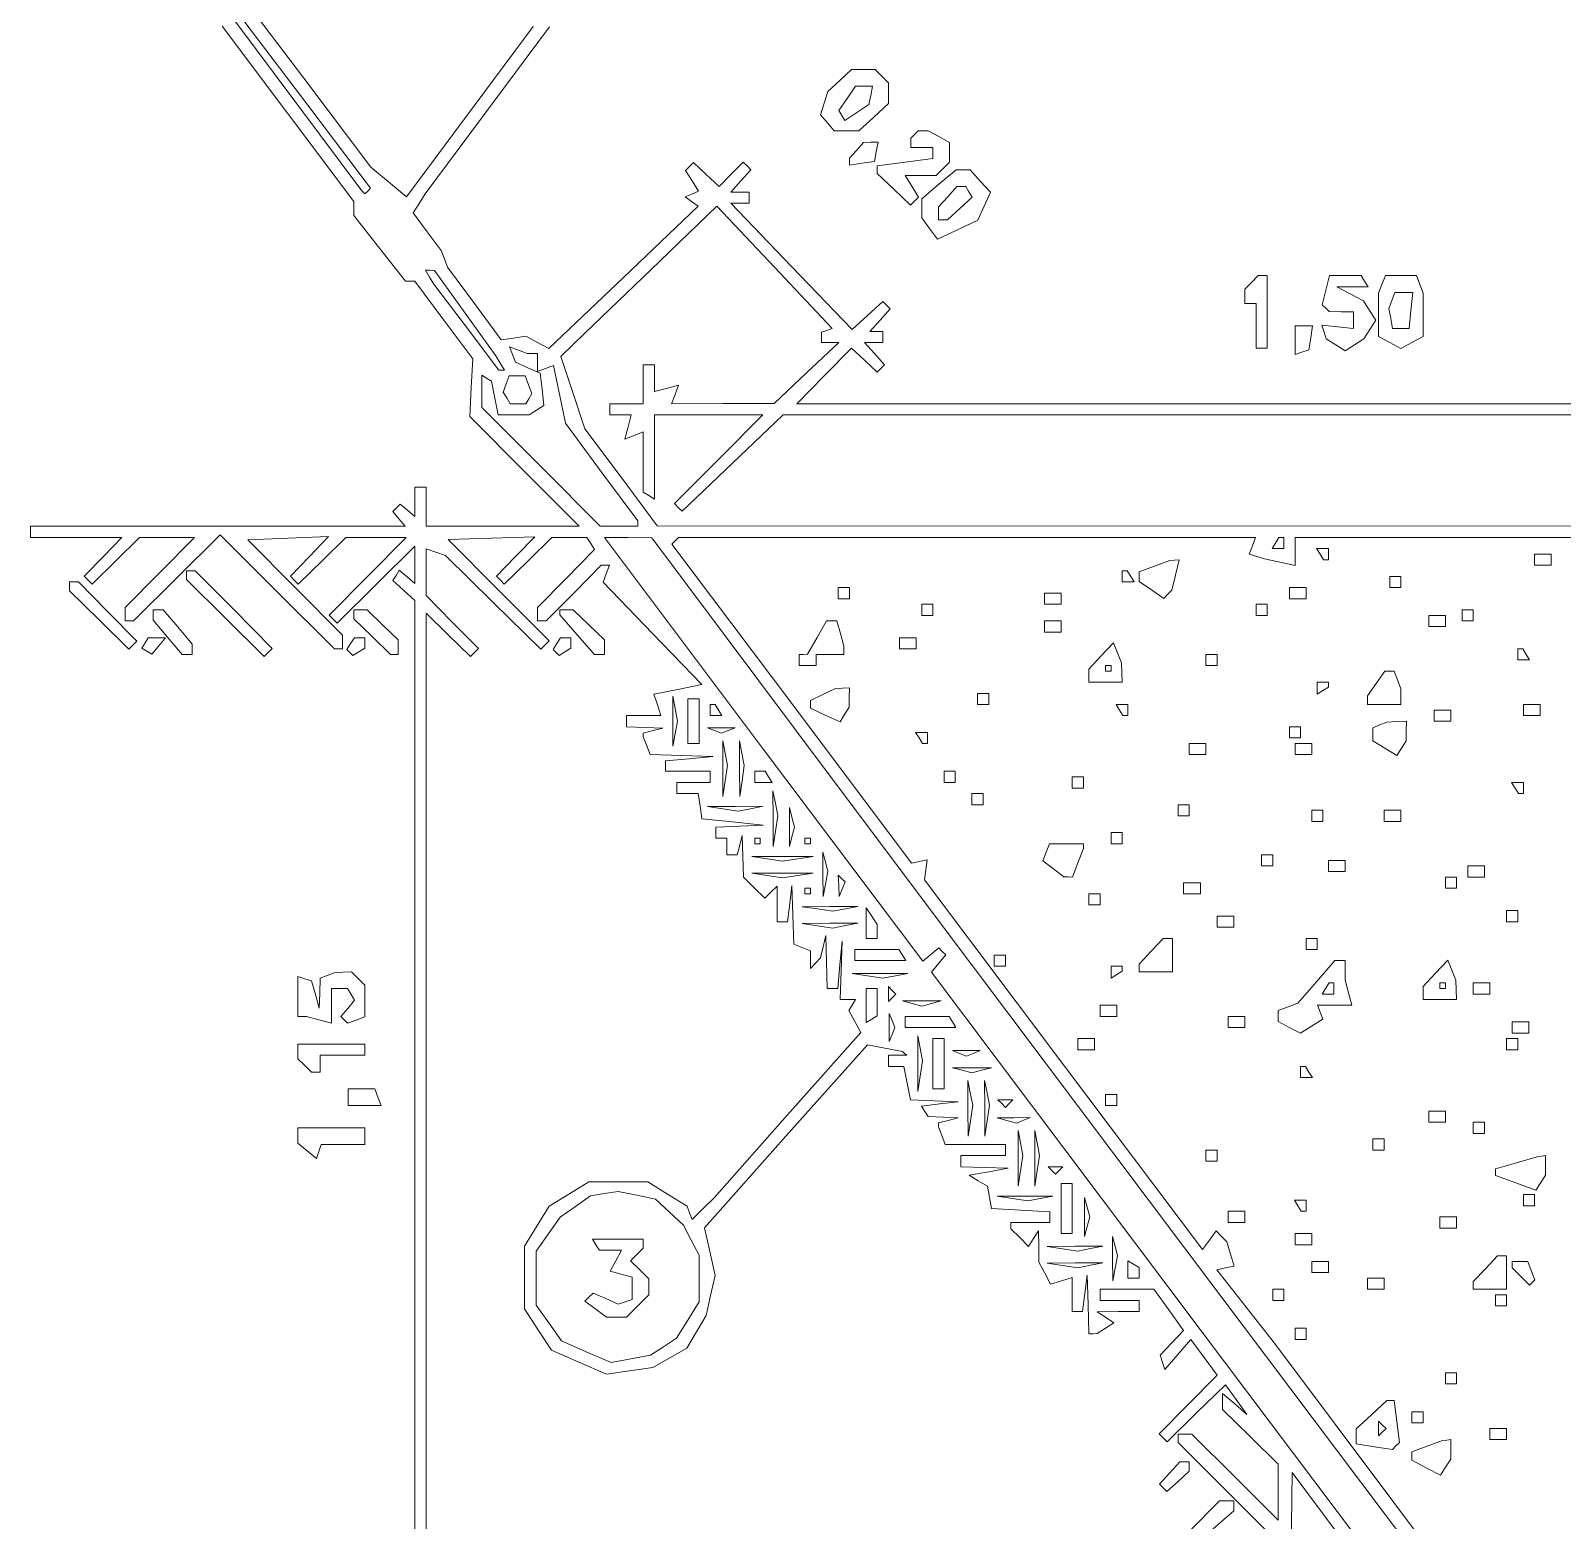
# Paper-space layout 'AN-19-DGE-074' of a CAD drawing. Header units: metres, sheet in millimetres. Extents: x 12 to 193, y 4 to 291.
# Drawn here: x 130.55 to 165.19, y 122.46 to 156.15 of the extents above; entities that cross this region are included whole.
import ezdxf

# ---------------------------------------------------------------- set-up
doc = ezdxf.new("R2010")
doc.units = ezdxf.units.M
doc.layers.add('DGE_CONTORNOS', color=7, linetype='Continuous', lineweight=0)
doc.layers.add('DGE_DATOS', color=7, linetype='Continuous', lineweight=0)

# ---------------------------------------------------------------- blocks, each defined once
blk = doc.blocks.new('LP_REF_DGE_MT_074')
at = {"layer": 'DGE_CONTORNOS'}
for points in [[(134.884, 156.253), (137.857, 152.29), (137.857, 152.132), (137.857, 151.975), (138.443, 151.23), (139.028, 150.485), (139.134, 150.485), (139.239, 150.485), (139.895, 149.608), (140.551, 148.732), (140.516, 148.078), (140.482, 147.424), (141.717, 146.184), (142.953, 144.943), (141.224, 144.943), (139.495, 144.943), (139.495, 145.384), (139.495, 145.825), (139.369, 145.825), (139.243, 145.825), (139.243, 145.495), (139.243, 145.164), (139.074, 145.305), (138.905, 145.445), (138.823, 145.363), (138.741, 145.281), (138.881, 145.112), (139.022, 144.943), (134.787, 144.943), (130.553, 144.943), (130.553, 144.817), (130.553, 144.691), (131.585, 144.691), (132.617, 144.691), (132.192, 144.252), (131.766, 143.814), (131.855, 143.725), (131.943, 143.637), (132.481, 144.164), (133.018, 144.691), (133.64, 144.691), (134.261, 144.691), (133.477, 143.901), (132.694, 143.11), (132.694, 142.956), (132.694, 142.802), (132.786, 142.802), (132.877, 142.802), (133.856, 143.776), (134.836, 144.749), (136.128, 143.461), (137.421, 142.172), (137.513, 142.172), (137.606, 142.172), (137.606, 142.327), (137.606, 142.482), (136.534, 143.559), (135.462, 144.636), (136.376, 144.673), (137.291, 144.709), (136.859, 144.261), (136.426, 143.814), (136.515, 143.725), (136.603, 143.637), (137.141, 144.164), (137.678, 144.691), (138.363, 144.691), (139.047, 144.691), (138.176, 143.813), (137.305, 142.935), (137.396, 142.844), (137.487, 142.753), (138.365, 143.624), (139.243, 144.496), (139.243, 144.074), (139.243, 143.653), (139.065, 143.8), (138.887, 143.948), (138.816, 143.833), (138.745, 143.717), (138.994, 143.492), (139.243, 143.267), (139.243, 132.278), (139.243, 121.289)], [(166.43, 144.949), (144.721, 144.954), (143.904, 146.051), (143.087, 147.147), (142.814, 147.966), (142.541, 148.785), (142.812, 149.046), (143.084, 149.308), (144.578, 150.746), (146.072, 152.185), (147.373, 150.8), (148.675, 149.414), (148.556, 149.372), (148.437, 149.33), (148.437, 149.215), (148.437, 149.099), (148.631, 149.099), (148.826, 149.099), (148.096, 148.411), (147.366, 147.723), (146.205, 147.719), (145.044, 147.714), (145.124, 147.923), (145.205, 148.132), (144.931, 148.061), (144.658, 147.989), (144.658, 148.293), (144.658, 148.596), (144.532, 148.596), (144.406, 148.596), (144.406, 148.155), (144.406, 147.714), (144.029, 147.714), (143.651, 147.714), (143.651, 147.588), (143.651, 147.462), (143.891, 147.462), (144.131, 147.462), (144.06, 147.189), (143.988, 146.916), (144.197, 146.996), (144.406, 147.076), (144.406, 146.395), (144.406, 145.714), (144.532, 145.636), (144.658, 145.558), (144.658, 146.51), (144.658, 147.462), (145.883, 147.462), (147.108, 147.462), (146.11, 146.458), (145.113, 145.455), (145.197, 145.37), (145.281, 145.286), (146.425, 146.374), (147.568, 147.462), (161.367, 147.462), (175.167, 147.462)], [(175.388, 147.714), (161.634, 147.714), (147.879, 147.714), (148.498, 148.342), (149.117, 148.97), (149.406, 148.698), (149.695, 148.427), (149.779, 148.51), (149.862, 148.594), (149.634, 148.847), (149.405, 149.099), (149.613, 149.099), (149.822, 149.099), (149.822, 149.225), (149.822, 149.351), (149.676, 149.351), (149.531, 149.351), (149.76, 149.604), (149.988, 149.857), (149.904, 149.941), (149.819, 150.026), (149.474, 149.708), (149.129, 149.39), (147.758, 150.819), (146.388, 152.248), (146.593, 152.248), (146.799, 152.248), (146.799, 152.374), (146.799, 152.5), (146.591, 152.5), (146.382, 152.5), (146.611, 152.752), (146.84, 153.005), (146.753, 153.092), (146.666, 153.179), (146.392, 152.904), (146.118, 152.63), (145.829, 152.901), (145.541, 153.173), (145.451, 153.082), (145.361, 152.992), (145.509, 152.755), (145.657, 152.518), (145.504, 152.455), (145.351, 152.393), (145.498, 152.288), (145.645, 152.183), (143.959, 150.572), (142.273, 148.96), (142.011, 149.101), (141.749, 149.241), (141.472, 149.2), (141.195, 149.159), (140.586, 149.979), (139.978, 150.8), (139.907, 150.989), (139.835, 151.177), (139.519, 151.604), (139.204, 152.031), (139.337, 152.244), (139.471, 152.458), (142.286, 156.241)], [(141.917, 156.249), (139.049, 152.396), (138.648, 152.731), (138.248, 153.067), (136.728, 155.079), (135.208, 157.091)], [(139.495, 120.888), (139.495, 131.934), (139.495, 142.979), (139.996, 142.49), (140.498, 142), (140.587, 142.089), (140.676, 142.178), (140.085, 142.778), (139.495, 143.378), (139.495, 143.905), (139.495, 144.432), (139.715, 144.355), (139.935, 144.279), (141.012, 143.222), (142.089, 142.165), (142.182, 142.257), (142.274, 142.349), (141.132, 143.495), (139.99, 144.642), (140.97, 144.673), (141.95, 144.705), (141.518, 144.259), (141.086, 143.814), (141.175, 143.725), (141.263, 143.637), (141.801, 144.164), (142.338, 144.691), (142.735, 144.691), (143.132, 144.691), (143.218, 144.553), (143.303, 144.415), (142.658, 143.762), (142.014, 143.109), (142.014, 142.956), (142.014, 142.802), (142.113, 142.802), (142.212, 142.802), (142.832, 143.432), (143.452, 144.062), (143.548, 144.062), (143.643, 144.062), (143.569, 143.869), (143.495, 143.677), (144.611, 142.519), (145.728, 141.362), (145.187, 141.255), (144.647, 141.148), (144.724, 140.905), (144.801, 140.661), (144.415, 140.661), (144.029, 140.661), (144.029, 140.535), (144.029, 140.409), (144.438, 140.395), (144.847, 140.38), (144.627, 140.322), (144.406, 140.265), (144.406, 140.221), (144.406, 140.178), (144.483, 139.979), (144.559, 139.78), (145.27, 139.758), (145.981, 139.736), (145.445, 139.687), (144.91, 139.639), (144.91, 139.52), (144.91, 139.402), (145.414, 139.402), (145.918, 139.402), (145.918, 139.276), (145.918, 139.15), (145.54, 139.15), (145.162, 139.15), (145.162, 139.024), (145.162, 138.898), (145.405, 138.898), (145.648, 138.898), (145.689, 138.615), (145.729, 138.331), (146.421, 138.257), (147.114, 138.183), (146.579, 138.163), (146.044, 138.142), (146.044, 138.016), (146.044, 137.89), (146.17, 137.89), (146.296, 137.89), (146.296, 137.702), (146.296, 137.513), (146.412, 137.513), (146.529, 137.513), (146.587, 137.733), (146.644, 137.953), (146.659, 137.481), (146.673, 137.009), (146.913, 136.77), (147.152, 136.53), (147.29, 136.669), (147.429, 136.807), (147.429, 136.404), (147.429, 136.001), (147.547, 136.001), (147.665, 136.001), (147.716, 136.411), (147.767, 136.82), (147.787, 136.155), (147.807, 135.49), (147.996, 135.417), (148.185, 135.345), (148.185, 135.144), (148.185, 134.943), (148.298, 135.063), (148.412, 135.183), (148.473, 135.435), (148.533, 135.686), (148.548, 135.088), (148.562, 134.49), (148.682, 134.49), (148.801, 134.49), (148.853, 135.025), (148.905, 135.56), (148.881, 134.899), (148.857, 134.238), (149.032, 134.238), (149.207, 134.238), (149.131, 134.115), (149.055, 133.991), (149.188, 133.743), (149.321, 133.494), (147.668, 131.631), (146.015, 129.767), (145.763, 129.515), (145.51, 129.263), (145.453, 129.416), (145.396, 129.569), (144.952, 129.843), (144.507, 130.118), (143.84, 130.118), (143.172, 130.118), (142.725, 129.842), (142.278, 129.565), (141.999, 129.114), (141.72, 128.662), (141.72, 127.954), (141.72, 127.246), (142.024, 126.778), (142.328, 126.31), (142.951, 126.041), (143.573, 125.772), (144.097, 125.844), (144.62, 125.916), (145.006, 126.137), (145.392, 126.359), (145.609, 126.726), (145.826, 127.093), (145.928, 127.548), (146.031, 128.002), (145.91, 128.541), (145.789, 129.081), (147.632, 131.149), (149.475, 133.218), (149.869, 133.143), (150.263, 133.068), (150.315, 133.024), (150.368, 132.979), (150.158, 132.979), (149.948, 132.979), (149.948, 132.853), (149.948, 132.727), (150.121, 132.727), (150.294, 132.727), (150.37, 132.349), (150.445, 131.971), (150.984, 131.951), (151.522, 131.931), (151.11, 131.88), (150.699, 131.829), (150.772, 131.711), (150.844, 131.593), (151.183, 131.579), (151.522, 131.564), (151.302, 131.506), (151.081, 131.449), (151.081, 131.405), (151.081, 131.362), (151.158, 131.163), (151.234, 130.964), (151.913, 130.964), (152.593, 130.964), (152.593, 130.838), (152.593, 130.712), (152.089, 130.712), (151.585, 130.712), (151.585, 130.586), (151.585, 130.46), (152.12, 130.443), (152.656, 130.427), (152.215, 130.347), (151.774, 130.266), (151.98, 130.143), (152.187, 130.019), (152.233, 129.767), (152.28, 129.515), (152.94, 129.477), (153.6, 129.439), (153.6, 129.32), (153.6, 129.2), (153.159, 129.2), (152.719, 129.2), (152.719, 129.128), (152.719, 129.056), (152.919, 128.856), (153.119, 128.656), (153.232, 128.834), (153.344, 129.011), (153.346, 128.657), (153.348, 128.302), (153.482, 128.053), (153.615, 127.803), (153.86, 127.88), (154.104, 127.958), (154.104, 127.572), (154.104, 127.185), (154.222, 127.185), (154.34, 127.185), (154.391, 127.595), (154.441, 128.004), (154.462, 127.343), (154.482, 126.681), (154.576, 126.683), (154.671, 126.685), (154.86, 126.809), (155.048, 126.933), (154.86, 127.057), (154.671, 127.181), (155.143, 127.183), (155.615, 127.185), (155.615, 127.311), (155.615, 127.437), (155.174, 127.437), (154.734, 127.437), (154.734, 127.563), (154.734, 127.689), (155.343, 127.689), (155.953, 127.689), (156.285, 127.222), (156.617, 126.755), (156.355, 126.475), (156.092, 126.196), (156.146, 126.034), (156.2, 125.872), (156.494, 126.211), (156.789, 126.55), (157.085, 126.149), (157.381, 125.747), (156.726, 125.084), (156.071, 124.421), (156.161, 124.331), (156.251, 124.24), (156.909, 124.886), (157.567, 125.531), (157.811, 125.193), (158.054, 124.855), (157.779, 125.095), (157.504, 125.335), (157.504, 125.153), (157.504, 124.972), (158.134, 124.352), (158.764, 123.731), (158.764, 123.1), (158.764, 122.468), (157.785, 123.441), (156.806, 124.414), (156.651, 124.414), (156.497, 124.414), (156.497, 124.317), (156.497, 124.22), (157.63, 123.092), (158.764, 121.964)], [(164.053, 119.288), (161.377, 122.865), (158.701, 126.441), (158.036, 127.286), (157.371, 128.13), (157.569, 128.172), (157.767, 128.213), (157.684, 128.486), (157.602, 128.76), (157.482, 128.885), (157.361, 129.011), (157.205, 128.8), (157.049, 128.588), (153.908, 132.767), (150.766, 136.946), (150.797, 137.172), (150.828, 137.397), (150.65, 137.361), (150.471, 137.324), (147.762, 140.932), (145.053, 144.54), (145.128, 144.616), (145.204, 144.691), (151.728, 144.691), (158.252, 144.691), (158.18, 144.504), (158.108, 144.316), (158.278, 144.262), (158.449, 144.209), (158.795, 144.133), (159.142, 144.057), (159.142, 144.374), (159.142, 144.691), (165.816, 144.691)], [(159.044, 121.146), (159.079, 123.546), (161.008, 120.957)], [(163.172, 118.576), (157.046, 126.719), (150.92, 134.862), (151.082, 135.057), (151.243, 135.252), (151.165, 135.33), (151.087, 135.407), (150.905, 135.256), (150.723, 135.105), (147.125, 139.898), (143.526, 144.691), (144.061, 144.686), (144.595, 144.68), (147.821, 140.372), (151.047, 136.064), (157.443, 127.563), (163.839, 119.062)]]:
    blk.add_lwpolyline(points, dxfattribs=at)
for points in [[(133.843, 158.388), (135.395, 156.341), (136.817, 154.464), (138.239, 152.588), (138.174, 152.523), (138.109, 152.458), (138.065, 152.51), (138.021, 152.563), (135.193, 156.341), (132.365, 160.119), (132.27, 160.277), (132.175, 160.434), (132.233, 160.434), (132.292, 160.434)], [(148.848, 155.023), (148.582, 154.775), (148.499, 154.513), (148.416, 154.251), (148.568, 154.068), (148.719, 153.885), (149, 153.885), (149.281, 153.885), (149.615, 154.194), (149.948, 154.503), (149.948, 154.736), (149.948, 154.968), (149.797, 155.119), (149.646, 155.271), (149.38, 155.271), (149.114, 155.271)], [(149.548, 154.687), (149.507, 154.482), (149.236, 154.302), (148.964, 154.122), (148.895, 154.235), (148.825, 154.348), (149.016, 154.62), (149.206, 154.893), (149.397, 154.893), (149.588, 154.893)], [(150.536, 153.801), (150.452, 153.717), (150.452, 153.612), (150.452, 153.507), (150.703, 153.507), (150.955, 153.507), (150.955, 153.386), (150.955, 153.264), (150.326, 153.181), (149.696, 153.097), (149.696, 153.011), (149.696, 152.925), (150.072, 152.564), (150.449, 152.203), (150.54, 152.294), (150.631, 152.385), (150.477, 152.632), (150.324, 152.878), (150.677, 152.878), (151.031, 152.878), (151.182, 153.029), (151.333, 153.18), (151.333, 153.402), (151.333, 153.624), (151.09, 153.755), (150.846, 153.885), (150.733, 153.885), (150.62, 153.885)], [(149.224, 153.445), (149.066, 153.266), (149.066, 153.189), (149.066, 153.112), (149.348, 153.152), (149.63, 153.193), (149.672, 153.413), (149.714, 153.633), (149.548, 153.629), (149.381, 153.624)], [(151.091, 152.678), (150.703, 152.352), (150.703, 152.135), (150.703, 151.918), (150.88, 151.676), (151.057, 151.434), (151.512, 151.651), (151.967, 151.868), (152.111, 152.184), (152.255, 152.499), (152.026, 152.751), (151.798, 153.004), (151.638, 153.004), (151.478, 153.004)], [(151.769, 152.507), (151.843, 152.389), (151.564, 152.13), (151.286, 151.87), (151.184, 151.87), (151.081, 151.87), (151.081, 152.018), (151.081, 152.165), (151.29, 152.395), (151.498, 152.626), (151.597, 152.626), (151.696, 152.626)], [(140.376, 149.765), (141.069, 148.8), (141.17, 148.635), (141.27, 148.47), (141.207, 148.47), (141.143, 148.47), (140.405, 149.446), (139.666, 150.422), (139.573, 150.579), (139.48, 150.737), (139.582, 150.734), (139.684, 150.731)], [(158.159, 150.46), (158.008, 150.308), (158.008, 150.145), (158.008, 149.981), (158.134, 149.981), (158.26, 149.981), (158.26, 149.477), (158.26, 148.973), (158.386, 148.973), (158.512, 148.973), (158.512, 149.792), (158.512, 150.611), (158.411, 150.611), (158.31, 150.611)], [(159.842, 150.281), (159.759, 149.951), (159.835, 149.875), (159.911, 149.8), (160.187, 149.796), (160.464, 149.792), (160.464, 149.603), (160.464, 149.414), (160.105, 149.452), (159.746, 149.491), (159.798, 149.336), (159.849, 149.18), (160.062, 149.046), (160.275, 148.912), (160.487, 149.045), (160.699, 149.179), (160.833, 149.391), (160.966, 149.603), (160.829, 149.824), (160.691, 150.044), (160.389, 150.2), (160.086, 150.355), (160.44, 150.357), (160.794, 150.359), (160.716, 150.485), (160.638, 150.611), (160.281, 150.611), (159.925, 150.611)], [(161.107, 150.411), (161.031, 150.212), (161.031, 149.723), (161.031, 149.234), (161.283, 149.099), (161.534, 148.965), (161.786, 149.099), (162.038, 149.234), (162.038, 149.723), (162.038, 150.212), (161.962, 150.411), (161.885, 150.611), (161.534, 150.611), (161.184, 150.611)], [(161.763, 149.824), (161.723, 149.414), (161.536, 149.414), (161.349, 149.414), (161.305, 149.642), (161.261, 149.87), (161.331, 150.051), (161.401, 150.233), (161.601, 150.233), (161.802, 150.233)], [(159.142, 149.152), (159.142, 148.826), (159.299, 148.878), (159.456, 148.93), (159.497, 149.204), (159.537, 149.477), (159.339, 149.477), (159.142, 149.477)], [(141.898, 148.847), (142.014, 148.847), (142.014, 148.645), (142.014, 148.443), (142.195, 148.512), (142.376, 148.582), (142.512, 147.928), (142.648, 147.273), (143.464, 146.17), (144.28, 145.066), (144.28, 145.005), (144.28, 144.943), (143.857, 144.943), (143.434, 144.943), (142.094, 146.286), (140.754, 147.629), (140.754, 147.994), (140.754, 148.359), (140.864, 148.291), (140.973, 148.223), (141.05, 147.843), (141.126, 147.462), (141.475, 147.464), (141.825, 147.466), (141.992, 147.572), (142.16, 147.678), (142.118, 148.043), (142.076, 148.407), (141.796, 148.53), (141.515, 148.653), (141.448, 148.827), (141.381, 149.001), (141.582, 148.924), (141.782, 148.847)], [(141.812, 148.143), (141.888, 147.943), (141.818, 147.829), (141.747, 147.714), (141.573, 147.714), (141.399, 147.714), (141.317, 147.846), (141.236, 147.978), (141.306, 148.161), (141.376, 148.344), (141.555, 148.344), (141.735, 148.344)], [(158.89, 144.565), (158.89, 144.439), (158.756, 144.439), (158.623, 144.439), (158.701, 144.565), (158.779, 144.691), (158.834, 144.691), (158.89, 144.691)], [(159.708, 144.314), (159.786, 144.188), (159.842, 144.188), (159.897, 144.188), (159.897, 144.314), (159.897, 144.439), (159.764, 144.439), (159.63, 144.439)], [(155.962, 144.041), (155.615, 143.915), (155.615, 143.806), (155.615, 143.698), (155.893, 143.503), (156.172, 143.308), (156.262, 143.402), (156.353, 143.495), (156.439, 143.841), (156.524, 144.188), (156.416, 144.178), (156.308, 144.168)], [(164.557, 144.188), (164.557, 144.062), (164.746, 144.062), (164.935, 144.062), (164.935, 144.188), (164.935, 144.314), (164.746, 144.314), (164.557, 144.314)], [(134.079, 143.838), (134.079, 143.74), (134.957, 142.869), (135.835, 141.997), (135.926, 142.089), (136.017, 142.18), (135.146, 143.058), (134.275, 143.936), (134.177, 143.936), (134.079, 143.936)], [(155.237, 143.81), (155.237, 143.684), (155.371, 143.684), (155.504, 143.684), (155.426, 143.81), (155.348, 143.936), (155.293, 143.936), (155.237, 143.936)], [(161.283, 143.684), (161.283, 143.558), (161.409, 143.558), (161.534, 143.558), (161.534, 143.684), (161.534, 143.81), (161.409, 143.81), (161.283, 143.81)], [(131.434, 143.585), (131.434, 143.486), (132.103, 142.826), (132.771, 142.166), (132.862, 142.256), (132.952, 142.347), (132.292, 143.015), (131.632, 143.684), (131.533, 143.684), (131.434, 143.684)], [(148.814, 143.432), (148.814, 143.306), (148.94, 143.306), (149.066, 143.306), (149.066, 143.432), (149.066, 143.558), (148.94, 143.558), (148.814, 143.558)], [(153.474, 143.306), (153.474, 143.18), (153.663, 143.18), (153.852, 143.18), (153.852, 143.306), (153.852, 143.432), (153.663, 143.432), (153.474, 143.432)], [(159.016, 143.432), (159.016, 143.306), (159.205, 143.306), (159.393, 143.306), (159.393, 143.432), (159.393, 143.558), (159.205, 143.558), (159.016, 143.558)], [(133.324, 142.938), (133.324, 142.822), (133.65, 142.434), (133.976, 142.047), (134.09, 142.047), (134.205, 142.047), (134.205, 142.163), (134.205, 142.279), (133.879, 142.667), (133.553, 143.054), (133.438, 143.054), (133.324, 143.054)], [(137.857, 142.953), (137.857, 142.852), (138.273, 142.449), (138.688, 142.047), (138.777, 142.047), (138.865, 142.047), (138.865, 142.212), (138.865, 142.377), (138.512, 142.716), (138.159, 143.054), (138.008, 143.054), (137.857, 143.054)], [(142.517, 142.996), (142.517, 142.937), (142.908, 142.492), (143.299, 142.047), (143.412, 142.047), (143.525, 142.047), (143.525, 142.212), (143.525, 142.377), (143.172, 142.716), (142.818, 143.054), (142.668, 143.054), (142.517, 143.054)], [(150.703, 143.054), (150.703, 142.928), (150.829, 142.928), (150.955, 142.928), (150.955, 143.054), (150.955, 143.18), (150.829, 143.18), (150.703, 143.18)], [(158.26, 143.054), (158.26, 142.928), (158.386, 142.928), (158.512, 142.928), (158.512, 143.054), (158.512, 143.18), (158.386, 143.18), (158.26, 143.18)], [(162.92, 142.928), (162.92, 142.802), (163.046, 142.802), (163.172, 142.802), (163.172, 142.928), (163.172, 143.054), (163.046, 143.054), (162.92, 143.054)], [(148.336, 142.425), (148.122, 142.048), (148.027, 142.047), (147.933, 142.047), (147.933, 141.921), (147.933, 141.795), (148.122, 141.795), (148.311, 141.795), (148.311, 141.921), (148.311, 142.047), (148.625, 142.047), (148.94, 142.047), (148.939, 142.141), (148.937, 142.235), (148.861, 142.519), (148.785, 142.802), (148.668, 142.802), (148.551, 142.802)], [(153.474, 142.676), (153.474, 142.55), (153.663, 142.55), (153.852, 142.55), (153.852, 142.676), (153.852, 142.802), (153.663, 142.802), (153.474, 142.802)], [(162.164, 142.802), (162.164, 142.676), (162.353, 142.676), (162.542, 142.676), (162.542, 142.802), (162.542, 142.928), (162.353, 142.928), (162.164, 142.928)], [(133.14, 142.307), (133.068, 142.19), (133.181, 142.12), (133.295, 142.049), (133.451, 142.237), (133.606, 142.424), (133.409, 142.424), (133.212, 142.424)], [(137.789, 142.29), (137.706, 142.156), (137.773, 142.089), (137.841, 142.021), (137.975, 142.104), (138.109, 142.187), (138.109, 142.306), (138.109, 142.424), (137.991, 142.424), (137.872, 142.424)], [(142.449, 142.29), (142.366, 142.156), (142.433, 142.089), (142.501, 142.021), (142.635, 142.104), (142.769, 142.187), (142.769, 142.306), (142.769, 142.424), (142.651, 142.424), (142.532, 142.424)], [(150.2, 142.298), (150.2, 142.172), (150.389, 142.172), (150.578, 142.172), (150.578, 142.298), (150.578, 142.424), (150.389, 142.424), (150.2, 142.424)], [(154.761, 142.013), (154.482, 141.715), (154.482, 141.566), (154.482, 141.417), (154.86, 141.417), (155.237, 141.417), (155.229, 141.637), (155.22, 141.858), (155.13, 142.084), (155.041, 142.311)], [(157.127, 141.921), (157.127, 141.795), (157.252, 141.795), (157.378, 141.795), (157.378, 141.921), (157.378, 142.047), (157.252, 142.047), (157.127, 142.047)], [(164.179, 142.047), (164.179, 141.921), (164.313, 141.921), (164.446, 141.921), (164.368, 142.047), (164.29, 142.172), (164.235, 142.172), (164.179, 142.172)], [(154.986, 141.732), (154.986, 141.669), (154.923, 141.669), (154.86, 141.669), (154.86, 141.732), (154.86, 141.795), (154.923, 141.795), (154.986, 141.795)], [(160.975, 141.389), (160.779, 141.109), (160.779, 141.011), (160.779, 140.913), (161.157, 140.913), (161.534, 140.913), (161.534, 141.092), (161.534, 141.27), (161.458, 141.47), (161.382, 141.669), (161.276, 141.669), (161.171, 141.669)], [(159.645, 141.283), (159.645, 141.15), (159.771, 141.228), (159.897, 141.306), (159.897, 141.361), (159.897, 141.417), (159.771, 141.417), (159.645, 141.417)], [(145.125, 140.252), (145.07, 139.968), (145.07, 140.535), (145.07, 141.102), (145.125, 140.819), (145.18, 140.535)], [(145.666, 140.535), (145.666, 140.031), (145.54, 140.031), (145.414, 140.031), (145.414, 140.535), (145.414, 141.039), (145.54, 141.039), (145.666, 141.039)], [(148.468, 141.137), (148.185, 141.001), (148.185, 140.914), (148.185, 140.828), (148.52, 140.675), (148.855, 140.522), (148.958, 140.686), (149.062, 140.85), (149.064, 141.07), (149.066, 141.291), (148.909, 141.282), (148.751, 141.274)], [(151.963, 141.039), (151.963, 140.913), (152.089, 140.913), (152.215, 140.913), (152.215, 141.039), (152.215, 141.165), (152.089, 141.165), (151.963, 141.165)], [(146.107, 140.787), (146.184, 140.661), (146.051, 140.661), (145.918, 140.661), (145.918, 140.787), (145.918, 140.913), (145.973, 140.913), (146.029, 140.913)], [(155.174, 140.787), (155.252, 140.661), (155.308, 140.661), (155.363, 140.661), (155.363, 140.787), (155.363, 140.913), (155.23, 140.913), (155.097, 140.913)], [(162.29, 140.661), (162.29, 140.535), (162.479, 140.535), (162.668, 140.535), (162.668, 140.661), (162.668, 140.787), (162.479, 140.787), (162.29, 140.787)], [(164.305, 140.787), (164.305, 140.661), (164.494, 140.661), (164.683, 140.661), (164.683, 140.787), (164.683, 140.913), (164.494, 140.913), (164.305, 140.913)], [(146.327, 140.326), (146.17, 140.262), (146.012, 140.326), (145.855, 140.389), (146.17, 140.389), (146.484, 140.389)], [(150.641, 140.157), (150.718, 140.031), (150.774, 140.031), (150.829, 140.031), (150.829, 140.157), (150.829, 140.283), (150.696, 140.283), (150.563, 140.283)], [(159.016, 140.283), (159.016, 140.157), (159.142, 140.157), (159.268, 140.157), (159.268, 140.283), (159.268, 140.409), (159.142, 140.409), (159.016, 140.409)], [(161.062, 140.452), (160.905, 140.388), (160.905, 140.24), (160.905, 140.092), (161.174, 139.924), (161.442, 139.756), (161.549, 139.925), (161.657, 140.094), (161.658, 140.315), (161.66, 140.535), (161.44, 140.525), (161.22, 140.515)], [(146.26, 139.183), (146.207, 138.835), (146.206, 139.465), (146.204, 140.094), (146.258, 139.813), (146.313, 139.531)], [(146.638, 139.183), (146.585, 138.835), (146.583, 139.465), (146.582, 140.094), (146.636, 139.813), (146.69, 139.531)], [(156.749, 139.906), (156.749, 139.78), (156.938, 139.78), (157.127, 139.78), (157.127, 139.906), (157.127, 140.031), (156.938, 140.031), (156.749, 140.031)], [(159.142, 139.906), (159.142, 139.78), (159.331, 139.78), (159.519, 139.78), (159.519, 139.906), (159.519, 140.031), (159.331, 140.031), (159.142, 140.031)], [(147.24, 139.276), (147.318, 139.15), (147.122, 139.15), (146.925, 139.15), (146.925, 139.276), (146.925, 139.402), (147.044, 139.402), (147.162, 139.402)], [(151.207, 139.276), (151.207, 139.15), (151.333, 139.15), (151.459, 139.15), (151.459, 139.276), (151.459, 139.402), (151.333, 139.402), (151.207, 139.402)], [(154.104, 139.15), (154.104, 139.024), (154.23, 139.024), (154.356, 139.024), (154.356, 139.15), (154.356, 139.276), (154.23, 139.276), (154.104, 139.276)], [(147.393, 138.05), (147.341, 137.702), (147.339, 138.331), (147.337, 138.961), (147.392, 138.679), (147.446, 138.398)], [(151.837, 138.772), (151.837, 138.646), (151.963, 138.646), (152.089, 138.646), (152.089, 138.772), (152.089, 138.898), (151.963, 138.898), (151.837, 138.898)], [(164.116, 139.024), (164.194, 138.898), (164.25, 138.898), (164.305, 138.898), (164.305, 139.024), (164.305, 139.15), (164.172, 139.15), (164.038, 139.15)], [(146.833, 138.557), (146.551, 138.503), (146.203, 138.556), (145.855, 138.608), (146.484, 138.61), (147.114, 138.612)], [(147.768, 137.922), (147.71, 137.702), (147.71, 138.142), (147.71, 138.583), (147.768, 138.363), (147.825, 138.142)], [(156.497, 138.52), (156.497, 138.394), (156.623, 138.394), (156.749, 138.394), (156.749, 138.52), (156.749, 138.646), (156.623, 138.646), (156.497, 138.646)], [(159.519, 138.394), (159.519, 138.268), (159.645, 138.268), (159.771, 138.268), (159.771, 138.394), (159.771, 138.52), (159.645, 138.52), (159.519, 138.52)], [(161.157, 138.394), (161.157, 138.268), (161.346, 138.268), (161.534, 138.268), (161.534, 138.394), (161.534, 138.52), (161.346, 138.52), (161.157, 138.52)], [(147.051, 137.827), (147.051, 137.764), (146.988, 137.764), (146.925, 137.764), (146.925, 137.827), (146.925, 137.89), (146.988, 137.89), (147.051, 137.89)], [(148.185, 137.827), (148.185, 137.764), (148.122, 137.764), (148.059, 137.764), (148.059, 137.827), (148.059, 137.89), (148.122, 137.89), (148.185, 137.89)], [(154.986, 137.89), (154.986, 137.764), (155.111, 137.764), (155.237, 137.764), (155.237, 137.89), (155.237, 138.016), (155.111, 138.016), (154.986, 138.016)], [(148.526, 136.853), (148.471, 136.568), (148.468, 137.072), (148.466, 137.576), (148.523, 137.357), (148.58, 137.138)], [(153.517, 137.57), (153.443, 137.375), (153.679, 137.196), (153.915, 137.017), (154.013, 137.013), (154.11, 137.009), (154.233, 137.332), (154.356, 137.655), (154.356, 137.71), (154.356, 137.764), (153.974, 137.764), (153.592, 137.764)], [(158.386, 137.387), (158.386, 137.261), (158.512, 137.261), (158.638, 137.261), (158.638, 137.387), (158.638, 137.513), (158.512, 137.513), (158.386, 137.513)], [(147.901, 137.422), (147.555, 137.37), (147.209, 137.422), (146.862, 137.475), (147.555, 137.475), (148.248, 137.475)], [(159.897, 137.261), (159.897, 137.135), (160.086, 137.135), (160.275, 137.135), (160.275, 137.261), (160.275, 137.387), (160.086, 137.387), (159.897, 137.387)], [(163.046, 137.135), (163.046, 137.009), (163.235, 137.009), (163.424, 137.009), (163.424, 137.135), (163.424, 137.261), (163.235, 137.261), (163.046, 137.261)], [(147.901, 137.045), (147.555, 136.992), (147.209, 137.045), (146.862, 137.097), (147.555, 137.097), (148.248, 137.097)], [(148.9, 136.733), (148.834, 136.568), (148.824, 136.809), (148.814, 137.051), (148.89, 136.975), (148.967, 136.899)], [(156.623, 136.757), (156.623, 136.631), (156.812, 136.631), (157.001, 136.631), (157.001, 136.757), (157.001, 136.883), (156.812, 136.883), (156.623, 136.883)], [(162.542, 136.883), (162.542, 136.757), (162.668, 136.757), (162.794, 136.757), (162.794, 136.883), (162.794, 137.009), (162.668, 137.009), (162.542, 137.009)], [(148.185, 136.694), (148.185, 136.631), (148.122, 136.631), (148.059, 136.631), (148.059, 136.694), (148.059, 136.757), (148.122, 136.757), (148.185, 136.757)], [(154.482, 136.505), (154.482, 136.379), (154.608, 136.379), (154.734, 136.379), (154.734, 136.505), (154.734, 136.631), (154.608, 136.631), (154.482, 136.631)], [(148.974, 136.29), (148.692, 136.236), (148.344, 136.289), (147.996, 136.341), (148.625, 136.343), (149.255, 136.345)], [(149.694, 135.781), (149.696, 135.623), (149.57, 135.623), (149.444, 135.623), (149.446, 135.97), (149.448, 136.316), (149.57, 136.127), (149.692, 135.938)], [(157.378, 136.001), (157.378, 135.875), (157.567, 135.875), (157.756, 135.875), (157.756, 136.001), (157.756, 136.127), (157.567, 136.127), (157.378, 136.127)], [(163.927, 136.127), (163.927, 136.001), (164.053, 136.001), (164.179, 136.001), (164.179, 136.127), (164.179, 136.253), (164.053, 136.253), (163.927, 136.253)], [(148.974, 135.913), (148.692, 135.858), (148.344, 135.911), (147.996, 135.964), (148.625, 135.965), (149.255, 135.967)], [(155.889, 135.332), (155.615, 135.04), (155.615, 134.954), (155.615, 134.868), (155.993, 134.868), (156.371, 134.868), (156.371, 135.246), (156.371, 135.623), (156.267, 135.623), (156.163, 135.623)], [(159.393, 135.498), (159.393, 135.372), (159.519, 135.372), (159.645, 135.372), (159.645, 135.498), (159.645, 135.623), (159.519, 135.623), (159.393, 135.623)], [(150.263, 135.246), (150.341, 135.12), (149.766, 135.12), (149.192, 135.12), (149.192, 135.246), (149.192, 135.372), (149.689, 135.372), (150.185, 135.372)], [(152.341, 135.12), (152.341, 134.994), (152.467, 134.994), (152.593, 134.994), (152.593, 135.12), (152.593, 135.246), (152.467, 135.246), (152.341, 135.246)], [(159.624, 134.638), (159.205, 134.156), (158.984, 134.075), (158.764, 133.994), (158.764, 133.869), (158.764, 133.743), (159.013, 133.61), (159.262, 133.477), (159.518, 133.637), (159.774, 133.797), (159.714, 133.954), (159.653, 134.112), (160.042, 134.112), (160.43, 134.112), (160.354, 134.395), (160.279, 134.679), (160.277, 134.899), (160.275, 135.12), (160.159, 135.12), (160.043, 135.12)], [(162.318, 134.834), (162.038, 134.537), (162.038, 134.387), (162.038, 134.238), (162.416, 134.238), (162.794, 134.238), (162.785, 134.458), (162.776, 134.679), (162.687, 134.905), (162.597, 135.132)], [(137.259, 134.784), (137.102, 134.721), (137.089, 134.385), (137.077, 134.049), (136.991, 134.355), (136.906, 134.66), (136.752, 134.712), (136.598, 134.763), (136.598, 134.312), (136.598, 133.86), (136.692, 133.859), (136.787, 133.857), (137.07, 133.781), (137.354, 133.705), (137.354, 134.097), (137.354, 134.49), (137.535, 134.49), (137.717, 134.49), (137.798, 134.358), (137.879, 134.227), (137.724, 134.041), (137.57, 133.854), (137.645, 133.779), (137.721, 133.703), (137.915, 133.778), (138.109, 133.852), (138.109, 134.209), (138.109, 134.566), (137.958, 134.717), (137.807, 134.868), (137.612, 134.858), (137.417, 134.848)], [(150.107, 134.779), (149.825, 134.725), (149.477, 134.777), (149.129, 134.83), (149.759, 134.832), (150.389, 134.833)], [(154.986, 134.86), (154.986, 134.727), (155.111, 134.805), (155.237, 134.883), (155.237, 134.938), (155.237, 134.994), (155.111, 134.994), (154.986, 134.994)], [(149.696, 134.183), (149.696, 133.875), (149.57, 133.797), (149.444, 133.719), (149.444, 134.105), (149.444, 134.49), (149.57, 134.49), (149.696, 134.49)], [(150.032, 134.28), (149.948, 134.196), (149.948, 134.364), (149.948, 134.532), (150.032, 134.448), (150.116, 134.364)], [(160.023, 134.49), (160.023, 134.364), (159.89, 134.364), (159.756, 134.364), (159.834, 134.49), (159.912, 134.616), (159.968, 134.616), (160.023, 134.616)], [(162.542, 134.553), (162.542, 134.49), (162.479, 134.49), (162.416, 134.49), (162.416, 134.553), (162.416, 134.616), (162.479, 134.616), (162.542, 134.616)], [(163.172, 134.49), (163.172, 134.364), (163.361, 134.364), (163.55, 134.364), (163.55, 134.49), (163.55, 134.616), (163.361, 134.616), (163.172, 134.616)], [(150.924, 134.151), (150.703, 134.094), (150.483, 134.151), (150.263, 134.209), (150.703, 134.209), (151.144, 134.209)], [(154.734, 133.986), (154.734, 133.86), (154.923, 133.86), (155.111, 133.86), (155.111, 133.986), (155.111, 134.112), (154.923, 134.112), (154.734, 134.112)], [(150.031, 133.451), (149.968, 133.293), (149.968, 133.608), (149.968, 133.923), (150.031, 133.766), (150.095, 133.608)], [(151.396, 133.734), (151.474, 133.608), (150.9, 133.608), (150.326, 133.608), (150.326, 133.734), (150.326, 133.86), (150.822, 133.86), (151.318, 133.86)], [(157.63, 133.734), (157.63, 133.608), (157.819, 133.608), (158.008, 133.608), (158.008, 133.734), (158.008, 133.86), (157.819, 133.86), (157.63, 133.86)], [(164.053, 133.608), (164.053, 133.482), (164.242, 133.482), (164.431, 133.482), (164.431, 133.608), (164.431, 133.734), (164.242, 133.734), (164.053, 133.734)], [(150.668, 132.508), (150.615, 132.16), (150.614, 132.79), (150.612, 133.419), (150.666, 133.138), (150.721, 132.856)], [(151.207, 132.79), (151.207, 132.223), (151.081, 132.223), (150.955, 132.223), (150.955, 132.79), (150.955, 133.356), (151.081, 133.356), (151.207, 133.356)], [(154.23, 133.231), (154.23, 133.105), (154.419, 133.105), (154.608, 133.105), (154.608, 133.231), (154.608, 133.356), (154.419, 133.356), (154.23, 133.356)], [(163.927, 133.231), (163.927, 133.105), (164.053, 133.105), (164.179, 133.105), (164.179, 133.231), (164.179, 133.356), (164.053, 133.356), (163.927, 133.356)], [(136.598, 133.067), (136.598, 132.903), (136.749, 132.752), (136.9, 132.601), (137.001, 132.601), (137.102, 132.601), (137.102, 132.79), (137.102, 132.979), (137.606, 132.979), (138.109, 132.979), (138.109, 133.105), (138.109, 133.231), (137.354, 133.231), (136.598, 133.231)], [(151.868, 133.021), (151.711, 132.958), (151.554, 133.021), (151.396, 133.085), (151.711, 133.085), (152.026, 133.085)], [(152.057, 132.64), (151.837, 132.582), (151.617, 132.64), (151.396, 132.698), (151.837, 132.698), (152.278, 132.698)], [(159.268, 132.601), (159.268, 132.475), (159.401, 132.475), (159.534, 132.475), (159.456, 132.601), (159.379, 132.727), (159.323, 132.727), (159.268, 132.727)], [(151.801, 131.501), (151.749, 131.152), (151.747, 131.782), (151.745, 132.412), (151.8, 132.13), (151.854, 131.849)], [(152.179, 131.501), (152.127, 131.152), (152.125, 131.782), (152.123, 132.412), (152.178, 132.13), (152.232, 131.849)], [(137.732, 132.034), (137.732, 131.845), (138.105, 131.845), (138.479, 131.845), (138.407, 132.034), (138.334, 132.223), (138.033, 132.223), (137.732, 132.223)], [(152.677, 131.887), (152.593, 131.803), (152.509, 131.887), (152.425, 131.971), (152.593, 131.971), (152.761, 131.971)], [(154.86, 131.971), (154.86, 131.845), (154.986, 131.845), (155.111, 131.845), (155.111, 131.971), (155.111, 132.097), (154.986, 132.097), (154.86, 132.097)], [(162.164, 131.593), (162.164, 131.467), (162.353, 131.467), (162.542, 131.467), (162.542, 131.593), (162.542, 131.719), (162.353, 131.719), (162.164, 131.719)], [(136.598, 131.168), (136.598, 130.994), (136.807, 130.822), (137.017, 130.649), (137.07, 130.806), (137.123, 130.964), (137.616, 130.964), (138.109, 130.964), (138.109, 131.152), (138.109, 131.341), (137.354, 131.341), (136.598, 131.341)], [(153.004, 131.511), (152.849, 131.448), (152.627, 131.506), (152.404, 131.564), (152.782, 131.569), (153.159, 131.573)], [(152.935, 130.367), (152.882, 130.019), (152.881, 130.649), (152.879, 131.278), (152.933, 130.997), (152.988, 130.715)], [(153.313, 130.367), (153.26, 130.019), (153.258, 130.649), (153.257, 131.278), (153.311, 130.997), (153.365, 130.715)], [(163.172, 131.341), (163.172, 131.215), (163.298, 131.215), (163.424, 131.215), (163.424, 131.341), (163.424, 131.467), (163.298, 131.467), (163.172, 131.467)], [(160.905, 130.964), (160.905, 130.838), (161.031, 130.838), (161.157, 130.838), (161.157, 130.964), (161.157, 131.089), (161.031, 131.089), (160.905, 131.089)], [(157.127, 130.712), (157.127, 130.586), (157.252, 130.586), (157.378, 130.586), (157.378, 130.712), (157.378, 130.838), (157.252, 130.838), (157.127, 130.838)], [(164.148, 130.548), (163.675, 130.415), (163.675, 130.337), (163.675, 130.258), (164.132, 130.093), (164.588, 129.928), (164.697, 130.1), (164.805, 130.271), (164.807, 130.491), (164.809, 130.712), (164.715, 130.696), (164.62, 130.68)], [(153.81, 130.376), (153.726, 130.292), (153.642, 130.376), (153.558, 130.46), (153.726, 130.46), (153.894, 130.46)], [(144.997, 129.431), (145.312, 129.137), (145.489, 128.797), (145.666, 128.457), (145.666, 127.931), (145.666, 127.404), (145.412, 126.993), (145.158, 126.582), (144.863, 126.389), (144.569, 126.196), (144.123, 126.112), (143.677, 126.029), (143.117, 126.276), (142.557, 126.524), (142.271, 126.926), (141.984, 127.328), (141.984, 127.941), (141.984, 128.554), (142.256, 128.935), (142.527, 129.316), (142.87, 129.56), (143.213, 129.805), (143.526, 129.853), (143.84, 129.901), (144.261, 129.813), (144.683, 129.725)], [(154.104, 129.515), (154.104, 128.948), (153.978, 128.948), (153.852, 128.948), (153.852, 129.515), (153.852, 130.082), (153.978, 130.082), (154.104, 130.082)], [(153.381, 129.741), (153.1, 129.687), (152.752, 129.74), (152.404, 129.792), (153.033, 129.794), (153.663, 129.796)], [(154.443, 129.106), (154.385, 128.885), (154.385, 129.326), (154.385, 129.767), (154.443, 129.547), (154.5, 129.326)], [(159.205, 129.578), (159.282, 129.452), (159.338, 129.452), (159.393, 129.452), (159.393, 129.578), (159.393, 129.704), (159.26, 129.704), (159.127, 129.704)], [(164.305, 129.704), (164.305, 129.578), (164.431, 129.578), (164.557, 129.578), (164.557, 129.704), (164.557, 129.83), (164.431, 129.83), (164.305, 129.83)], [(157.63, 129.326), (157.63, 129.2), (157.819, 129.2), (158.008, 129.2), (158.008, 129.326), (158.008, 129.452), (157.819, 129.452), (157.63, 129.452)], [(162.416, 129.2), (162.416, 129.074), (162.605, 129.074), (162.794, 129.074), (162.794, 129.2), (162.794, 129.326), (162.605, 129.326), (162.416, 129.326)], [(155.075, 128.163), (155.02, 127.878), (155.017, 128.382), (155.015, 128.885), (155.072, 128.667), (155.129, 128.448)], [(159.142, 128.823), (159.142, 128.697), (159.331, 128.697), (159.519, 128.697), (159.519, 128.823), (159.519, 128.948), (159.331, 128.948), (159.142, 128.948)], [(143.336, 128.697), (143.414, 128.571), (143.663, 128.571), (143.912, 128.571), (143.784, 128.333), (143.657, 128.095), (143.906, 128.03), (144.155, 127.964), (144.155, 127.711), (144.155, 127.458), (143.997, 127.404), (143.84, 127.349), (143.556, 127.477), (143.272, 127.604), (143.178, 127.51), (143.084, 127.417), (143.329, 127.238), (143.573, 127.059), (143.801, 127.059), (144.029, 127.059), (144.28, 127.311), (144.532, 127.563), (144.532, 127.743), (144.532, 127.923), (144.326, 128.129), (144.12, 128.335), (144.263, 128.478), (144.406, 128.621), (144.406, 128.722), (144.406, 128.823), (143.832, 128.823), (143.258, 128.823)], [(154.515, 128.608), (154.233, 128.554), (153.885, 128.606), (153.537, 128.659), (154.167, 128.661), (154.797, 128.662)], [(154.515, 128.23), (154.233, 128.176), (153.885, 128.228), (153.537, 128.281), (154.167, 128.283), (154.797, 128.284)], [(155.615, 128.059), (155.615, 127.941), (155.489, 127.941), (155.363, 127.941), (155.363, 128.137), (155.363, 128.334), (155.489, 128.256), (155.615, 128.178)], [(159.519, 128.193), (159.519, 128.067), (159.708, 128.067), (159.897, 128.067), (159.897, 128.193), (159.897, 128.319), (159.708, 128.319), (159.519, 128.319)], [(163.446, 128.153), (163.172, 127.862), (163.172, 127.775), (163.172, 127.689), (163.55, 127.689), (163.927, 127.689), (163.927, 128.067), (163.927, 128.445), (163.823, 128.445), (163.719, 128.445)], [(164.053, 128.247), (164.053, 128.175), (164.248, 127.98), (164.443, 127.785), (164.503, 127.845), (164.563, 127.905), (164.484, 128.112), (164.404, 128.319), (164.229, 128.319), (164.053, 128.319)], [(160.779, 127.815), (160.779, 127.689), (160.968, 127.689), (161.157, 127.689), (161.157, 127.815), (161.157, 127.941), (160.968, 127.941), (160.779, 127.941)], [(158.638, 127.563), (158.638, 127.437), (158.764, 127.437), (158.89, 127.437), (158.89, 127.563), (158.89, 127.689), (158.764, 127.689), (158.638, 127.689)], [(163.675, 127.437), (163.675, 127.311), (163.801, 127.311), (163.927, 127.311), (163.927, 127.437), (163.927, 127.563), (163.801, 127.563), (163.675, 127.563)], [(159.142, 126.681), (159.142, 126.556), (159.268, 126.556), (159.393, 126.556), (159.393, 126.681), (159.393, 126.807), (159.268, 126.807), (159.142, 126.807)], [(162.542, 125.674), (162.542, 125.548), (162.668, 125.548), (162.794, 125.548), (162.794, 125.674), (162.794, 125.8), (162.668, 125.8), (162.542, 125.8)], [(160.872, 124.85), (160.527, 124.53), (160.527, 124.361), (160.527, 124.191), (160.936, 124.127), (161.346, 124.064), (161.424, 124.145), (161.502, 124.226), (161.441, 124.698), (161.381, 125.17), (161.299, 125.17), (161.217, 125.17)], [(161.115, 124.456), (161.031, 124.373), (161.031, 124.54), (161.031, 124.708), (161.115, 124.624), (161.199, 124.54)], [(161.786, 124.792), (161.786, 124.666), (161.912, 124.666), (162.038, 124.666), (162.038, 124.792), (162.038, 124.918), (161.912, 124.918), (161.786, 124.918)], [(163.55, 124.414), (163.55, 124.289), (163.738, 124.289), (163.927, 124.289), (163.927, 124.414), (163.927, 124.54), (163.738, 124.54), (163.55, 124.54)], [(162.133, 124.142), (161.786, 124.016), (161.786, 123.922), (161.786, 123.827), (162.109, 123.654), (162.432, 123.482), (162.548, 123.665), (162.664, 123.848), (162.666, 124.068), (162.668, 124.289), (162.573, 124.279), (162.479, 124.269)], [(156.307, 123.532), (156.079, 123.279), (156.161, 123.197), (156.243, 123.115), (156.496, 123.343), (156.749, 123.572), (156.749, 123.678), (156.749, 123.785), (156.642, 123.785), (156.536, 123.785)], [(156.752, 122.214), (156.071, 121.524), (156.153, 121.442), (156.236, 121.359), (156.996, 122.018), (157.756, 122.676), (157.756, 122.79), (157.756, 122.903), (157.594, 122.903), (157.433, 122.903)]]:
    blk.add_lwpolyline(points, close=True, dxfattribs=at)

psp = doc.layouts.new('AN-19-DGE-074')

# ---------------------------------------------------------------- block references
at = {"layer": 'DGE_DATOS'}
psp.add_blockref('LP_REF_DGE_MT_074', (0, 0), dxfattribs=at)

doc.saveas('drawing.dxf')
